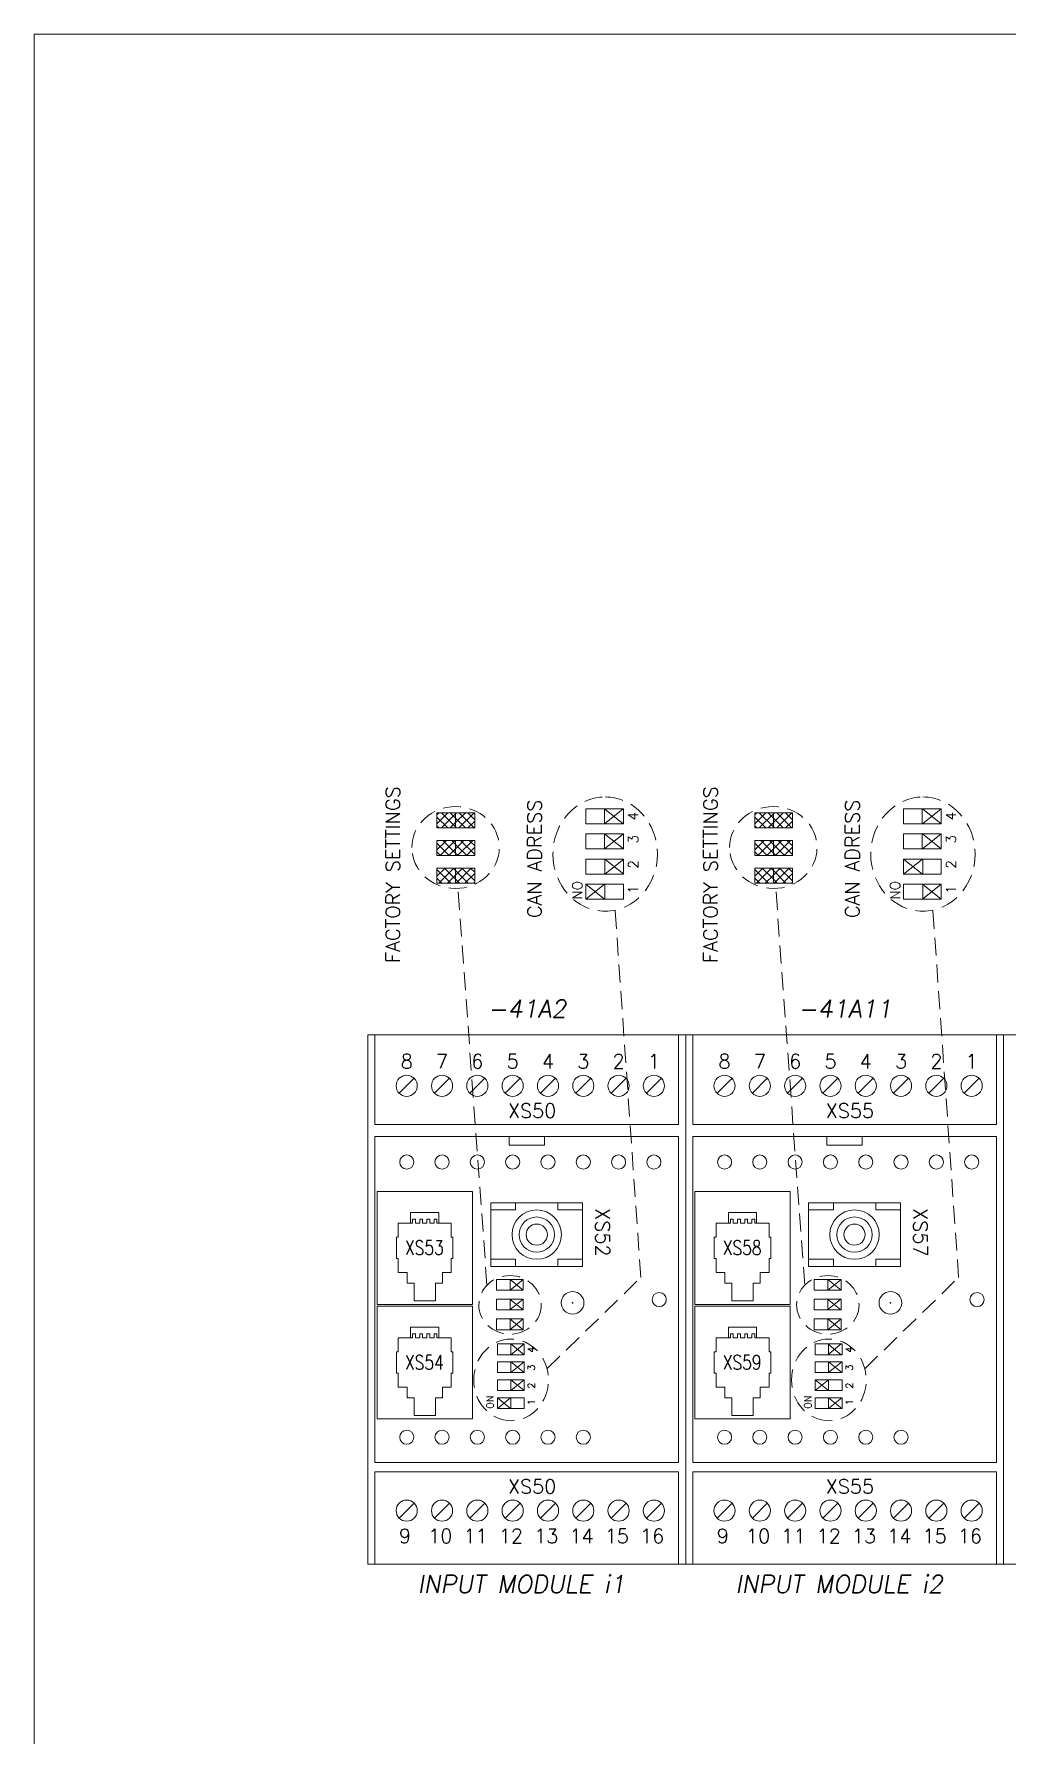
# Model space of a CAD drawing. Extents: x -2993 to 3661, y -4147 to -1441.
# Drawn here: x 1052.4 to 1190.2, y -3457 to -3216.1 of the extents above; entities that cross this region are included whole.
import ezdxf
from ezdxf.enums import TextEntityAlignment as Align

# ---------------------------------------------------------------- set-up
doc = ezdxf.new("R2010")
doc.units = 0
doc.header["$LTSCALE"] = 0.1
doc.header["$MEASUREMENT"] = 0
doc.linetypes.add('DASHED', pattern=[19.05, 12.7, -6.35])
doc.layers.get('0').update_dxf_attribs({"linetype": 'CONTINUOUS'})
doc.layers.add('DIM', color=5, linetype='CONTINUOUS')
doc.styles.get("Standard").update_dxf_attribs({"font": 'simplex.shx'})

msp = doc.modelspace()

# ---------------------------------------------------------------- linework, layer by layer
at = {"linetype": 'Continuous', "lineweight": 13}
for p, q in [((1109.45, -3326.5), (1114.79, -3326.5)), ((1109.45, -3328.63), (1109.45, -3326.5)), ((1112.09, -3328.63), (1112.09, -3326.5)), ((1114.79, -3326.5), (1114.79, -3328.63)), ((1130.53, -3325.93), (1135.86, -3325.93)), ((1130.53, -3328.06), (1130.53, -3325.93)), ((1133.16, -3328.06), (1133.16, -3325.93)), ((1135.86, -3325.93), (1135.86, -3328.06)), ((1154.45, -3326.5), (1159.79, -3326.5)), ((1154.45, -3328.63), (1154.45, -3326.5)), ((1157.09, -3328.63), (1157.09, -3326.5)), ((1159.79, -3326.5), (1159.79, -3328.63)), ((1175.53, -3325.93), (1180.86, -3325.93)), ((1175.53, -3328.06), (1175.53, -3325.93)), ((1178.16, -3328.06), (1178.16, -3325.93)), ((1180.86, -3325.93), (1180.86, -3328.06)), ((1114.79, -3328.63), (1109.45, -3328.63)), ((1135.86, -3328.06), (1130.53, -3328.06)), ((1130.53, -3329.48), (1135.86, -3329.48)), ((1130.53, -3331.62), (1130.53, -3329.48)), ((1133.16, -3331.62), (1133.16, -3329.48)), ((1135.86, -3329.48), (1135.86, -3331.62)), ((1159.79, -3328.63), (1154.45, -3328.63)), ((1180.86, -3328.06), (1175.53, -3328.06)), ((1175.53, -3329.48), (1180.86, -3329.48)), ((1175.53, -3331.62), (1175.53, -3329.48)), ((1178.16, -3331.62), (1178.16, -3329.48)), ((1180.86, -3329.48), (1180.86, -3331.62)), ((1109.45, -3330.41), (1114.79, -3330.41)), ((1109.45, -3332.54), (1109.45, -3330.41)), ((1112.09, -3332.54), (1112.09, -3330.41)), ((1114.79, -3330.41), (1114.79, -3332.54)), ((1135.86, -3331.62), (1130.53, -3331.62)), ((1154.45, -3330.41), (1159.79, -3330.41)), ((1154.45, -3332.54), (1154.45, -3330.41)), ((1157.09, -3332.54), (1157.09, -3330.41)), ((1159.79, -3330.41), (1159.79, -3332.54)), ((1180.86, -3331.62), (1175.53, -3331.62)), ((1114.79, -3332.54), (1109.45, -3332.54)), ((1109.45, -3334.32), (1114.79, -3334.32)), ((1109.45, -3336.46), (1109.45, -3334.32)), ((1112.09, -3336.46), (1112.09, -3334.32)), ((1114.79, -3334.32), (1114.79, -3336.46)), ((1135.86, -3333.04), (1130.53, -3333.04)), ((1130.53, -3333.04), (1130.53, -3335.17)), ((1133.23, -3335.17), (1133.23, -3333.04)), ((1135.86, -3335.17), (1135.86, -3333.04)), ((1159.79, -3332.54), (1154.45, -3332.54)), ((1154.45, -3334.32), (1159.79, -3334.32)), ((1154.45, -3336.46), (1154.45, -3334.32)), ((1157.09, -3336.46), (1157.09, -3334.32)), ((1159.79, -3334.32), (1159.79, -3336.46)), ((1180.86, -3333.04), (1175.53, -3333.04)), ((1175.53, -3333.04), (1175.53, -3335.17)), ((1178.23, -3335.17), (1178.23, -3333.04)), ((1180.86, -3335.17), (1180.86, -3333.04)), ((1114.79, -3336.46), (1109.45, -3336.46)), ((1130.53, -3335.17), (1135.86, -3335.17)), ((1135.86, -3336.6), (1130.53, -3336.6)), ((1130.53, -3336.6), (1130.53, -3338.73)), ((1133.23, -3338.73), (1133.23, -3336.6)), ((1135.86, -3338.73), (1135.86, -3336.6)), ((1159.79, -3336.46), (1154.45, -3336.46)), ((1175.53, -3335.17), (1180.86, -3335.17)), ((1180.86, -3336.6), (1175.53, -3336.6)), ((1175.53, -3336.6), (1175.53, -3338.73)), ((1178.23, -3338.73), (1178.23, -3336.6)), ((1180.86, -3338.73), (1180.86, -3336.6)), ((1130.53, -3338.73), (1135.86, -3338.73)), ((1175.53, -3338.73), (1180.86, -3338.73)), ((1106, -3384.06), (1106.4, -3384.06)), ((1106, -3384.65), (1106, -3384.06)), ((1106.4, -3384.06), (1106.4, -3384.65)), ((1106.4, -3384.65), (1107.01, -3384.65)), ((1107.01, -3384.06), (1107.42, -3384.06)), ((1107.01, -3384.65), (1107.01, -3384.06)), ((1107.42, -3384.06), (1107.42, -3384.65)), ((1107.42, -3384.65), (1108.03, -3384.65)), ((1108.03, -3384.65), (1108.03, -3384.06)), ((1108.03, -3384.06), (1108.44, -3384.06)), ((1108.44, -3384.06), (1108.44, -3384.65)), ((1108.44, -3384.65), (1109.04, -3384.65)), ((1109.04, -3384.06), (1109.45, -3384.06)), ((1109.04, -3384.65), (1109.04, -3384.06)), ((1109.45, -3384.06), (1109.45, -3384.65)), ((1151, -3384.06), (1151.4, -3384.06)), ((1151, -3384.65), (1151, -3384.06)), ((1151.4, -3384.06), (1151.4, -3384.65)), ((1151.4, -3384.65), (1152.01, -3384.65)), ((1152.01, -3384.06), (1152.42, -3384.06)), ((1152.01, -3384.65), (1152.01, -3384.06)), ((1152.42, -3384.06), (1152.42, -3384.65)), ((1152.42, -3384.65), (1153.03, -3384.65)), ((1153.03, -3384.65), (1153.03, -3384.06)), ((1153.03, -3384.06), (1153.44, -3384.06)), ((1153.44, -3384.06), (1153.44, -3384.65)), ((1153.44, -3384.65), (1154.04, -3384.65)), ((1154.04, -3384.06), (1154.45, -3384.06)), ((1154.04, -3384.65), (1154.04, -3384.06)), ((1154.45, -3384.06), (1154.45, -3384.65)), ((1117.87, -3394.15), (1117.87, -3392.62)), ((1117.87, -3392.62), (1121.68, -3392.62)), ((1121.68, -3394.15), (1117.87, -3394.15)), ((1119.8, -3392.62), (1119.8, -3394.15)), ((1121.68, -3392.62), (1121.68, -3394.15)), ((1162.87, -3394.15), (1162.87, -3392.62)), ((1162.87, -3392.62), (1166.68, -3392.62)), ((1166.68, -3394.15), (1162.87, -3394.15)), ((1164.8, -3392.62), (1164.8, -3394.15)), ((1166.68, -3392.62), (1166.68, -3394.15)), ((1117.87, -3396.94), (1117.87, -3395.42)), ((1117.87, -3395.42), (1121.68, -3395.42)), ((1121.68, -3396.94), (1117.87, -3396.94)), ((1119.8, -3395.42), (1119.8, -3396.94)), ((1121.68, -3395.42), (1121.68, -3396.94)), ((1162.87, -3396.94), (1162.87, -3395.42)), ((1162.87, -3395.42), (1166.68, -3395.42)), ((1166.68, -3396.94), (1162.87, -3396.94)), ((1164.8, -3395.42), (1164.8, -3396.94)), ((1166.68, -3395.42), (1166.68, -3396.94)), ((1117.87, -3399.74), (1117.87, -3398.21)), ((1117.87, -3398.21), (1121.68, -3398.21)), ((1119.8, -3398.21), (1119.8, -3399.74)), ((1121.68, -3398.21), (1121.68, -3399.74)), ((1162.87, -3399.74), (1162.87, -3398.21)), ((1162.87, -3398.21), (1166.68, -3398.21)), ((1164.8, -3398.21), (1164.8, -3399.74)), ((1166.68, -3398.21), (1166.68, -3399.74)), ((1106, -3400.9), (1106, -3400.31)), ((1106, -3400.31), (1106.4, -3400.31)), ((1106.4, -3400.31), (1106.4, -3400.9)), ((1106.4, -3400.9), (1107.01, -3400.9)), ((1107.01, -3400.31), (1107.42, -3400.31)), ((1107.01, -3400.9), (1107.01, -3400.31)), ((1107.42, -3400.31), (1107.42, -3400.9)), ((1107.42, -3400.9), (1108.03, -3400.9)), ((1108.03, -3400.9), (1108.03, -3400.31)), ((1108.03, -3400.31), (1108.44, -3400.31)), ((1108.44, -3400.31), (1108.44, -3400.9)), ((1108.44, -3400.9), (1109.04, -3400.9)), ((1109.04, -3400.9), (1109.04, -3400.31)), ((1109.04, -3400.31), (1109.45, -3400.31)), ((1109.45, -3400.31), (1109.45, -3400.9)), ((1121.68, -3399.74), (1117.87, -3399.74)), ((1118, -3401.77), (1118, -3403.29)), ((1121.81, -3401.77), (1118, -3401.77)), ((1119.9, -3401.77), (1119.9, -3403.29)), ((1121.81, -3403.29), (1121.81, -3401.77)), ((1151, -3400.9), (1151, -3400.31)), ((1151, -3400.31), (1151.4, -3400.31)), ((1151.4, -3400.31), (1151.4, -3400.9)), ((1151.4, -3400.9), (1152.01, -3400.9)), ((1152.01, -3400.31), (1152.42, -3400.31)), ((1152.01, -3400.9), (1152.01, -3400.31)), ((1152.42, -3400.31), (1152.42, -3400.9)), ((1152.42, -3400.9), (1153.03, -3400.9)), ((1153.03, -3400.9), (1153.03, -3400.31)), ((1153.03, -3400.31), (1153.44, -3400.31)), ((1153.44, -3400.31), (1153.44, -3400.9)), ((1153.44, -3400.9), (1154.04, -3400.9)), ((1154.04, -3400.9), (1154.04, -3400.31)), ((1154.04, -3400.31), (1154.45, -3400.31)), ((1154.45, -3400.31), (1154.45, -3400.9)), ((1166.68, -3399.74), (1162.87, -3399.74)), ((1163, -3401.77), (1163, -3403.29)), ((1166.81, -3401.77), (1163, -3401.77)), ((1164.9, -3401.77), (1164.9, -3403.29)), ((1166.81, -3403.29), (1166.81, -3401.77)), ((1118, -3403.29), (1121.81, -3403.29)), ((1163, -3403.29), (1166.81, -3403.29)), ((1121.81, -3404.31), (1118, -3404.31)), ((1118, -3404.31), (1118, -3405.83)), ((1118, -3405.83), (1121.81, -3405.83)), ((1119.9, -3404.31), (1119.9, -3405.83)), ((1121.81, -3405.83), (1121.81, -3404.31)), ((1166.81, -3404.31), (1163, -3404.31)), ((1163, -3404.31), (1163, -3405.83)), ((1163, -3405.83), (1166.81, -3405.83)), ((1164.9, -3404.31), (1164.9, -3405.83)), ((1166.81, -3405.83), (1166.81, -3404.31)), ((1118, -3408.37), (1118, -3406.85)), ((1118, -3406.85), (1121.81, -3406.85)), ((1121.81, -3408.37), (1118, -3408.37)), ((1119.9, -3406.85), (1119.9, -3408.37)), ((1121.81, -3406.85), (1121.81, -3408.37)), ((1163, -3408.37), (1163, -3406.85)), ((1163, -3406.85), (1166.81, -3406.85)), ((1166.81, -3408.37), (1163, -3408.37)), ((1164.9, -3406.85), (1164.9, -3408.37)), ((1166.81, -3406.85), (1166.81, -3408.37)), ((1118, -3409.39), (1121.81, -3409.39)), ((1118, -3410.91), (1118, -3409.39)), ((1121.81, -3410.91), (1118, -3410.91)), ((1119.9, -3409.39), (1119.9, -3410.91)), ((1121.81, -3409.39), (1121.81, -3410.91)), ((1163, -3409.39), (1166.81, -3409.39)), ((1163, -3410.91), (1163, -3409.39)), ((1166.81, -3410.91), (1163, -3410.91)), ((1164.9, -3409.39), (1164.9, -3410.91)), ((1166.81, -3409.39), (1166.81, -3410.91))]:
    msp.add_line(p, q, dxfattribs=at)
at = {"lineweight": 13}
for p, q in [((1109.45, -3326.8), (1109.76, -3326.5)), ((1109.45, -3328.04), (1111, -3326.5)), ((1111, -3328.63), (1109.45, -3327.09)), ((1112.09, -3328.48), (1110.1, -3326.5)), ((1110.1, -3328.63), (1112.09, -3326.65)), ((1112.09, -3327.25), (1111.34, -3326.5)), ((1112.09, -3326.65), (1112.23, -3326.5)), ((1112.09, -3327.88), (1113.47, -3326.5)), ((1112.57, -3328.63), (1114.71, -3326.5)), ((1114.71, -3328.63), (1112.58, -3326.5)), ((1114.79, -3327.47), (1113.81, -3326.5)), ((1154.45, -3326.8), (1154.76, -3326.5)), ((1154.45, -3328.04), (1156, -3326.5)), ((1156, -3328.63), (1154.45, -3327.09)), ((1157.09, -3328.48), (1155.1, -3326.5)), ((1155.1, -3328.63), (1157.09, -3326.65)), ((1157.09, -3327.25), (1156.34, -3326.5)), ((1157.09, -3326.65), (1157.23, -3326.5)), ((1157.09, -3327.88), (1158.47, -3326.5)), ((1157.57, -3328.63), (1159.71, -3326.5)), ((1159.71, -3328.63), (1157.58, -3326.5)), ((1159.79, -3327.47), (1158.81, -3326.5)), ((1109.76, -3328.63), (1109.45, -3328.33)), ((1111.34, -3328.63), (1112.09, -3327.88)), ((1113.47, -3328.63), (1112.09, -3327.25)), ((1112.23, -3328.63), (1112.09, -3328.48)), ((1113.81, -3328.63), (1114.79, -3327.66)), ((1154.76, -3328.63), (1154.45, -3328.33)), ((1156.34, -3328.63), (1157.09, -3327.88)), ((1158.47, -3328.63), (1157.09, -3327.25)), ((1157.23, -3328.63), (1157.09, -3328.48)), ((1158.81, -3328.63), (1159.79, -3327.66)), ((1109.45, -3330.52), (1109.56, -3330.41)), ((1109.45, -3331.75), (1110.8, -3330.41)), ((1111.2, -3332.54), (1109.45, -3330.8)), ((1109.9, -3332.54), (1112.03, -3330.41)), ((1112.09, -3332.2), (1110.3, -3330.41)), ((1111.14, -3332.54), (1112.09, -3331.6)), ((1112.09, -3330.96), (1111.54, -3330.41)), ((1112.09, -3331.6), (1113.27, -3330.41)), ((1113.67, -3332.54), (1112.09, -3330.96)), ((1112.38, -3332.54), (1114.51, -3330.41)), ((1114.79, -3332.42), (1112.78, -3330.41)), ((1113.61, -3332.54), (1114.79, -3331.37)), ((1114.79, -3331.18), (1114.01, -3330.41)), ((1154.45, -3330.52), (1154.56, -3330.41)), ((1154.45, -3331.75), (1155.8, -3330.41)), ((1156.2, -3332.54), (1154.45, -3330.8)), ((1154.9, -3332.54), (1157.03, -3330.41)), ((1157.09, -3332.2), (1155.3, -3330.41)), ((1156.14, -3332.54), (1157.09, -3331.6)), ((1157.09, -3330.96), (1156.54, -3330.41)), ((1157.09, -3331.6), (1158.27, -3330.41)), ((1158.67, -3332.54), (1157.09, -3330.96)), ((1157.38, -3332.54), (1159.51, -3330.41)), ((1159.79, -3332.42), (1157.78, -3330.41)), ((1158.61, -3332.54), (1159.79, -3331.37)), ((1159.79, -3331.18), (1159.01, -3330.41)), ((1109.96, -3332.54), (1109.45, -3332.04)), ((1109.45, -3335.47), (1110.6, -3334.32)), ((1109.7, -3336.46), (1111.83, -3334.32)), ((1112.09, -3335.91), (1110.5, -3334.32)), ((1112.09, -3334.67), (1111.74, -3334.32)), ((1112.43, -3332.54), (1112.09, -3332.2)), ((1112.09, -3335.31), (1113.07, -3334.32)), ((1112.18, -3336.46), (1114.31, -3334.32)), ((1114.79, -3336.13), (1112.97, -3334.32)), ((1114.79, -3334.9), (1114.21, -3334.32)), ((1154.96, -3332.54), (1154.45, -3332.04)), ((1154.45, -3335.47), (1155.6, -3334.32)), ((1154.7, -3336.46), (1156.83, -3334.32)), ((1157.09, -3335.91), (1155.5, -3334.32)), ((1157.09, -3334.67), (1156.74, -3334.32)), ((1157.43, -3332.54), (1157.09, -3332.2)), ((1157.09, -3335.31), (1158.07, -3334.32)), ((1157.18, -3336.46), (1159.31, -3334.32)), ((1159.79, -3336.13), (1157.97, -3334.32)), ((1159.79, -3334.9), (1159.21, -3334.32)), ((1111.4, -3336.46), (1109.45, -3334.51)), ((1110.16, -3336.46), (1109.45, -3335.75)), ((1110.94, -3336.46), (1112.09, -3335.31)), ((1113.87, -3336.46), (1112.09, -3334.67)), ((1112.63, -3336.46), (1112.09, -3335.91)), ((1113.41, -3336.46), (1114.79, -3335.08)), ((1114.65, -3336.46), (1114.79, -3336.32)), ((1156.4, -3336.46), (1154.45, -3334.51)), ((1155.16, -3336.46), (1154.45, -3335.75)), ((1155.94, -3336.46), (1157.09, -3335.31)), ((1158.87, -3336.46), (1157.09, -3334.67)), ((1157.63, -3336.46), (1157.09, -3335.91)), ((1158.41, -3336.46), (1159.79, -3335.08)), ((1159.65, -3336.46), (1159.79, -3336.32)), ((1144.67, -3357.98), (1099.67, -3357.98)), ((1144.67, -3357.98), (1099.67, -3357.98)), ((1099.67, -3357.98), (1099.67, -3432.98)), ((1099.67, -3357.98), (1099.67, -3432.98)), ((1099.67, -3357.98), (1099.67, -3432.98)), ((1099.67, -3357.98), (1099.67, -3432.98)), ((1099.67, -3357.98), (1099.67, -3432.98)), ((1099.67, -3357.98), (1099.67, -3432.98)), ((1099.67, -3357.98), (1099.67, -3432.98)), ((1100.67, -3370.68), (1100.67, -3357.98)), ((1143.67, -3370.68), (1143.67, -3357.98)), ((1144.67, -3357.98), (1144.67, -3432.98)), ((1144.67, -3357.98), (1144.67, -3432.98)), ((1144.67, -3357.98), (1144.67, -3432.98)), ((1144.67, -3357.98), (1144.67, -3432.98)), ((1144.67, -3357.98), (1144.67, -3432.98)), ((1144.67, -3357.98), (1144.67, -3432.98)), ((1144.67, -3357.98), (1144.67, -3432.98)), ((1144.67, -3357.98), (1144.67, -3432.98)), ((1189.67, -3357.98), (1144.67, -3357.98)), ((1189.67, -3357.98), (1144.67, -3357.98)), ((1144.67, -3357.98), (1144.67, -3432.98)), ((1144.67, -3357.98), (1144.67, -3432.98)), ((1144.67, -3357.98), (1144.67, -3432.98)), ((1144.67, -3357.98), (1144.67, -3432.98)), ((1144.67, -3357.98), (1144.67, -3432.98)), ((1144.67, -3357.98), (1144.67, -3432.98)), ((1144.67, -3357.98), (1144.67, -3432.98)), ((1145.67, -3370.68), (1145.67, -3357.98)), ((1188.67, -3370.68), (1188.67, -3357.98)), ((1189.67, -3357.98), (1189.67, -3432.98)), ((1189.67, -3357.98), (1189.67, -3432.98)), ((1189.67, -3357.98), (1189.67, -3432.98)), ((1189.67, -3357.98), (1189.67, -3432.98)), ((1189.67, -3357.98), (1189.67, -3432.98)), ((1189.67, -3357.98), (1189.67, -3432.98)), ((1189.67, -3357.98), (1189.67, -3432.98)), ((1189.67, -3357.98), (1189.67, -3432.98)), ((1234.67, -3357.98), (1189.67, -3357.98)), ((1234.67, -3357.98), (1189.67, -3357.98)), ((1189.67, -3357.98), (1189.67, -3432.98)), ((1189.67, -3357.98), (1189.67, -3432.98)), ((1189.67, -3357.98), (1189.67, -3432.98)), ((1189.67, -3357.98), (1189.67, -3432.98)), ((1189.67, -3357.98), (1189.67, -3432.98)), ((1189.67, -3357.98), (1189.67, -3432.98)), ((1189.67, -3357.98), (1189.67, -3432.98)), ((1106.23, -3364.12), (1104.11, -3366.24)), ((1111.23, -3364.12), (1109.11, -3366.24)), ((1116.23, -3364.12), (1114.11, -3366.24)), ((1121.23, -3364.12), (1119.11, -3366.24)), ((1126.23, -3364.12), (1124.11, -3366.24)), ((1131.23, -3364.12), (1129.11, -3366.24)), ((1136.23, -3364.12), (1134.11, -3366.24)), ((1141.23, -3364.12), (1139.11, -3366.24)), ((1151.23, -3364.12), (1149.11, -3366.24)), ((1156.23, -3364.12), (1154.11, -3366.24)), ((1161.23, -3364.12), (1159.11, -3366.24)), ((1166.23, -3364.12), (1164.11, -3366.24)), ((1171.23, -3364.12), (1169.11, -3366.24)), ((1176.23, -3364.12), (1174.11, -3366.24)), ((1181.23, -3364.12), (1179.11, -3366.24)), ((1186.23, -3364.12), (1184.11, -3366.24)), ((1099.67, -3370.23), (1099.67, -3420.73)), ((1144.67, -3370.23), (1144.67, -3420.73)), ((1189.67, -3370.23), (1189.67, -3420.73)), ((1143.67, -3370.68), (1100.67, -3370.68)), ((1143.67, -3372.38), (1100.67, -3372.38)), ((1100.67, -3418.58), (1100.67, -3372.38)), ((1119.67, -3372.38), (1119.67, -3373.58)), ((1124.67, -3372.38), (1124.67, -3373.58)), ((1143.67, -3418.58), (1143.67, -3372.38)), ((1188.67, -3370.68), (1145.67, -3370.68)), ((1188.67, -3372.38), (1145.67, -3372.38)), ((1145.67, -3418.58), (1145.67, -3372.38)), ((1164.67, -3372.38), (1164.67, -3373.58)), ((1169.67, -3372.38), (1169.67, -3373.58)), ((1188.67, -3418.58), (1188.67, -3372.38)), ((1099.67, -3373.58), (1099.67, -3417.38)), ((1124.67, -3373.58), (1119.67, -3373.58)), ((1169.67, -3373.58), (1164.67, -3373.58)), ((1100.97, -3380.15), (1114.47, -3380.15)), ((1100.97, -3380.15), (1100.97, -3396.15)), ((1114.47, -3380.15), (1114.47, -3396.15)), ((1130.08, -3381.77), (1117.08, -3381.77)), ((1117.08, -3381.77), (1117.08, -3390.77)), ((1120.58, -3382.77), (1120.58, -3381.77)), ((1126.58, -3382.77), (1126.58, -3381.77)), ((1130.08, -3381.77), (1130.08, -3390.77)), ((1145.97, -3380.15), (1159.47, -3380.15)), ((1145.97, -3380.15), (1145.97, -3396.15)), ((1159.47, -3380.15), (1159.47, -3396.15)), ((1175.08, -3381.77), (1162.08, -3381.77)), ((1162.08, -3381.77), (1162.08, -3390.77)), ((1165.58, -3382.77), (1165.58, -3381.77)), ((1171.58, -3382.77), (1171.58, -3381.77)), ((1175.08, -3381.77), (1175.08, -3390.77)), ((1103.97, -3384.65), (1105.72, -3384.65)), ((1103.97, -3384.65), (1103.97, -3386.65)), ((1105.72, -3383.15), (1109.72, -3383.15)), ((1105.72, -3383.15), (1105.72, -3384.65)), ((1106, -3384.65), (1105.72, -3384.65)), ((1109.45, -3384.65), (1109.72, -3384.65)), ((1109.72, -3383.15), (1109.72, -3384.65)), ((1109.72, -3384.65), (1111.47, -3384.65)), ((1111.47, -3384.65), (1111.47, -3386.65)), ((1120.58, -3382.77), (1117.08, -3382.77)), ((1130.08, -3382.77), (1126.58, -3382.77)), ((1148.97, -3384.65), (1150.72, -3384.65)), ((1148.97, -3384.65), (1148.97, -3386.65)), ((1150.72, -3383.15), (1154.72, -3383.15)), ((1150.72, -3383.15), (1150.72, -3384.65)), ((1151, -3384.65), (1150.72, -3384.65)), ((1154.45, -3384.65), (1154.72, -3384.65)), ((1154.72, -3383.15), (1154.72, -3384.65)), ((1154.72, -3384.65), (1156.47, -3384.65)), ((1156.47, -3384.65), (1156.47, -3386.65)), ((1165.58, -3382.77), (1162.08, -3382.77)), ((1175.08, -3382.77), (1171.58, -3382.77)), ((1103.72, -3386.65), (1103.97, -3386.65)), ((1103.72, -3386.65), (1103.72, -3389.65)), ((1111.47, -3386.65), (1111.72, -3386.65)), ((1111.72, -3386.65), (1111.72, -3389.65)), ((1148.72, -3386.65), (1148.97, -3386.65)), ((1148.72, -3386.65), (1148.72, -3389.65)), ((1156.47, -3386.65), (1156.72, -3386.65)), ((1156.72, -3386.65), (1156.72, -3389.65)), ((1103.72, -3389.65), (1103.97, -3389.65)), ((1103.97, -3389.65), (1103.97, -3391.65)), ((1111.47, -3389.65), (1111.72, -3389.65)), ((1111.47, -3389.65), (1111.47, -3391.65)), ((1148.72, -3389.65), (1148.97, -3389.65)), ((1148.97, -3389.65), (1148.97, -3391.65)), ((1156.47, -3389.65), (1156.72, -3389.65)), ((1156.47, -3389.65), (1156.47, -3391.65)), ((1103.97, -3391.65), (1105.22, -3391.65)), ((1105.22, -3391.65), (1105.22, -3393.15)), ((1110.22, -3391.65), (1110.22, -3393.15)), ((1110.22, -3391.65), (1111.47, -3391.65)), ((1120.58, -3389.77), (1117.08, -3389.77)), ((1130.08, -3390.77), (1117.08, -3390.77)), ((1120.58, -3390.77), (1120.58, -3389.77)), ((1130.08, -3389.77), (1126.58, -3389.77)), ((1126.58, -3390.77), (1126.58, -3389.77)), ((1148.97, -3391.65), (1150.22, -3391.65)), ((1150.22, -3391.65), (1150.22, -3393.15)), ((1155.22, -3391.65), (1155.22, -3393.15)), ((1155.22, -3391.65), (1156.47, -3391.65)), ((1165.58, -3389.77), (1162.08, -3389.77)), ((1175.08, -3390.77), (1162.08, -3390.77)), ((1165.58, -3390.77), (1165.58, -3389.77)), ((1175.08, -3389.77), (1171.58, -3389.77)), ((1171.58, -3390.77), (1171.58, -3389.77)), ((1105.22, -3393.15), (1106.22, -3393.15)), ((1106.22, -3393.15), (1106.22, -3395.65)), ((1109.22, -3393.15), (1109.22, -3395.65)), ((1109.22, -3393.15), (1110.22, -3393.15)), ((1150.22, -3393.15), (1151.22, -3393.15)), ((1151.22, -3393.15), (1151.22, -3395.65)), ((1154.22, -3393.15), (1154.22, -3395.65)), ((1154.22, -3393.15), (1155.22, -3393.15)), ((1100.97, -3396.15), (1114.47, -3396.15)), ((1100.97, -3396.4), (1100.97, -3412.4)), ((1100.97, -3396.4), (1114.47, -3396.4)), ((1106.22, -3395.65), (1109.22, -3395.65)), ((1114.47, -3396.4), (1114.47, -3412.4)), ((1145.97, -3396.15), (1159.47, -3396.15)), ((1145.97, -3396.4), (1145.97, -3412.4)), ((1145.97, -3396.4), (1159.47, -3396.4)), ((1151.22, -3395.65), (1154.22, -3395.65)), ((1159.47, -3396.4), (1159.47, -3412.4)), ((1105.72, -3399.4), (1109.72, -3399.4)), ((1105.72, -3399.4), (1105.72, -3400.9)), ((1109.72, -3399.4), (1109.72, -3400.9)), ((1150.72, -3399.4), (1154.72, -3399.4)), ((1150.72, -3399.4), (1150.72, -3400.9)), ((1154.72, -3399.4), (1154.72, -3400.9)), ((1103.97, -3400.9), (1103.97, -3402.9)), ((1103.97, -3400.9), (1105.72, -3400.9)), ((1106, -3400.9), (1105.72, -3400.9)), ((1109.45, -3400.9), (1109.72, -3400.9)), ((1109.72, -3400.9), (1111.47, -3400.9)), ((1111.47, -3400.9), (1111.47, -3402.9)), ((1148.97, -3400.9), (1148.97, -3402.9)), ((1148.97, -3400.9), (1150.72, -3400.9)), ((1151, -3400.9), (1150.72, -3400.9)), ((1154.45, -3400.9), (1154.72, -3400.9)), ((1154.72, -3400.9), (1156.47, -3400.9)), ((1156.47, -3400.9), (1156.47, -3402.9)), ((1103.72, -3402.9), (1103.72, -3405.9)), ((1103.72, -3402.9), (1103.97, -3402.9)), ((1111.47, -3402.9), (1111.72, -3402.9)), ((1111.72, -3402.9), (1111.72, -3405.9)), ((1148.72, -3402.9), (1148.72, -3405.9)), ((1148.72, -3402.9), (1148.97, -3402.9)), ((1156.47, -3402.9), (1156.72, -3402.9)), ((1156.72, -3402.9), (1156.72, -3405.9)), ((1103.72, -3405.9), (1103.97, -3405.9)), ((1103.97, -3405.9), (1103.97, -3407.9)), ((1111.47, -3405.9), (1111.47, -3407.9)), ((1111.47, -3405.9), (1111.72, -3405.9)), ((1148.72, -3405.9), (1148.97, -3405.9)), ((1148.97, -3405.9), (1148.97, -3407.9)), ((1156.47, -3405.9), (1156.47, -3407.9)), ((1156.47, -3405.9), (1156.72, -3405.9)), ((1103.97, -3407.9), (1105.22, -3407.9)), ((1105.22, -3407.9), (1105.22, -3409.4)), ((1110.22, -3407.9), (1110.22, -3409.4)), ((1110.22, -3407.9), (1111.47, -3407.9)), ((1148.97, -3407.9), (1150.22, -3407.9)), ((1150.22, -3407.9), (1150.22, -3409.4)), ((1155.22, -3407.9), (1155.22, -3409.4)), ((1155.22, -3407.9), (1156.47, -3407.9)), ((1105.22, -3409.4), (1106.22, -3409.4)), ((1106.22, -3409.4), (1106.22, -3411.9)), ((1109.22, -3409.4), (1109.22, -3411.9)), ((1109.22, -3409.4), (1110.22, -3409.4)), ((1150.22, -3409.4), (1151.22, -3409.4)), ((1151.22, -3409.4), (1151.22, -3411.9)), ((1154.22, -3409.4), (1154.22, -3411.9)), ((1154.22, -3409.4), (1155.22, -3409.4)), ((1100.97, -3412.4), (1114.47, -3412.4)), ((1106.22, -3411.9), (1109.22, -3411.9)), ((1145.97, -3412.4), (1159.47, -3412.4)), ((1151.22, -3411.9), (1154.22, -3411.9)), ((1143.67, -3418.58), (1100.67, -3418.58)), ((1188.67, -3418.58), (1145.67, -3418.58)), ((1143.67, -3419.88), (1100.67, -3419.88)), ((1100.67, -3419.88), (1100.67, -3432.98)), ((1143.67, -3419.88), (1143.67, -3432.98)), ((1188.67, -3419.88), (1145.67, -3419.88)), ((1145.67, -3419.88), (1145.67, -3432.98)), ((1188.67, -3419.88), (1188.67, -3432.98)), ((1106.23, -3424.32), (1104.11, -3426.44)), ((1111.23, -3424.32), (1109.11, -3426.44)), ((1116.23, -3424.32), (1114.11, -3426.44)), ((1121.23, -3424.32), (1119.11, -3426.44)), ((1126.23, -3424.32), (1124.11, -3426.44)), ((1131.23, -3424.32), (1129.11, -3426.44)), ((1136.23, -3424.32), (1134.11, -3426.44)), ((1141.23, -3424.32), (1139.11, -3426.44)), ((1151.23, -3424.32), (1149.11, -3426.44)), ((1156.23, -3424.32), (1154.11, -3426.44)), ((1161.23, -3424.32), (1159.11, -3426.44)), ((1166.23, -3424.32), (1164.11, -3426.44)), ((1171.23, -3424.32), (1169.11, -3426.44)), ((1176.23, -3424.32), (1174.11, -3426.44)), ((1181.23, -3424.32), (1179.11, -3426.44)), ((1186.23, -3424.32), (1184.11, -3426.44)), ((1144.67, -3432.98), (1099.67, -3432.98)), ((1144.67, -3432.98), (1143.67, -3432.98)), ((1189.67, -3432.98), (1144.67, -3432.98)), ((1189.67, -3432.98), (1188.67, -3432.98)), ((1234.67, -3432.98), (1189.67, -3432.98))]:
    msp.add_line(p, q, dxfattribs=at)
at = {"color": 7, "lineweight": 13}
for p, q in [((1135.83, -3325.93), (1133.16, -3328.06)), ((1133.16, -3325.93), (1135.83, -3328.06)), ((1180.86, -3325.93), (1178.19, -3328.06)), ((1178.19, -3325.93), (1180.86, -3328.06)), ((1135.86, -3329.48), (1133.19, -3331.62)), ((1133.19, -3329.48), (1135.86, -3331.62)), ((1180.86, -3329.48), (1178.19, -3331.62)), ((1178.19, -3329.48), (1180.86, -3331.62)), ((1135.89, -3333.04), (1133.23, -3335.17)), ((1133.23, -3333.04), (1135.89, -3335.17)), ((1178.19, -3333.04), (1175.53, -3335.17)), ((1175.53, -3333.04), (1178.19, -3335.17)), ((1133.19, -3336.6), (1130.53, -3338.73)), ((1130.53, -3338.73), (1130.53, -3336.6)), ((1130.53, -3336.6), (1133.19, -3338.73)), ((1180.86, -3336.6), (1178.19, -3338.73)), ((1178.19, -3336.6), (1180.86, -3338.73)), ((1119.8, -3392.62), (1121.68, -3394.15)), ((1121.68, -3392.62), (1119.8, -3394.15)), ((1121.68, -3394.15), (1121.68, -3392.62)), ((1164.8, -3392.62), (1166.68, -3394.15)), ((1166.68, -3392.62), (1164.8, -3394.15)), ((1119.77, -3395.42), (1121.65, -3396.94)), ((1121.65, -3395.42), (1119.77, -3396.94)), ((1164.77, -3395.42), (1166.65, -3396.94)), ((1166.65, -3395.42), (1164.77, -3396.94)), ((1119.77, -3398.21), (1121.65, -3399.74)), ((1121.65, -3398.21), (1119.77, -3399.74)), ((1164.8, -3398.21), (1166.68, -3399.74)), ((1166.68, -3398.21), (1164.8, -3399.74)), ((1119.9, -3401.77), (1121.78, -3403.29)), ((1121.78, -3401.77), (1119.9, -3403.29)), ((1164.8, -3401.77), (1166.68, -3403.29)), ((1166.68, -3401.77), (1164.8, -3403.29)), ((1119.9, -3404.31), (1121.78, -3405.83)), ((1121.78, -3404.31), (1119.9, -3405.83)), ((1164.9, -3404.31), (1166.78, -3405.83)), ((1166.78, -3404.31), (1164.9, -3405.83)), ((1119.9, -3406.85), (1121.78, -3408.37)), ((1121.78, -3406.85), (1119.9, -3408.37)), ((1163, -3406.85), (1164.88, -3408.37)), ((1164.88, -3406.85), (1163, -3408.37)), ((1118, -3409.39), (1119.88, -3410.91)), ((1119.88, -3409.39), (1118, -3410.91)), ((1164.9, -3409.39), (1166.78, -3410.91)), ((1166.78, -3409.39), (1164.9, -3410.91))]:
    msp.add_line(p, q, dxfattribs=at)
at = {"linetype": 'DASHED', "lineweight": 13, "ltscale": 2}
for p, q in [((1116.53, -3393.43), (1112.43, -3337.21)), ((1161.53, -3393.43), (1157.43, -3337.21)), ((1138.32, -3392.33), (1134.68, -3340.28)), ((1183.32, -3392.33), (1179.68, -3340.28)), ((1125.03, -3405.29), (1138.32, -3392.33)), ((1170.03, -3405.29), (1183.32, -3392.33))]:
    msp.add_line(p, q, dxfattribs=at)
at = {"lineweight": 13}
for centre, radius in [((1105.17, -3365.18), 1.5), ((1110.17, -3365.18), 1.5), ((1115.17, -3365.18), 1.5), ((1120.17, -3365.18), 1.5), ((1125.17, -3365.18), 1.5), ((1130.17, -3365.18), 1.5), ((1135.17, -3365.18), 1.5), ((1140.17, -3365.18), 1.5), ((1150.17, -3365.18), 1.5), ((1155.17, -3365.18), 1.5), ((1160.17, -3365.18), 1.5), ((1165.17, -3365.18), 1.5), ((1170.17, -3365.18), 1.5), ((1175.17, -3365.18), 1.5), ((1180.17, -3365.18), 1.5), ((1185.17, -3365.18), 1.5), ((1105.17, -3375.98), 1), ((1110.17, -3375.98), 1), ((1115.17, -3375.98), 1), ((1120.17, -3375.98), 1), ((1125.17, -3375.98), 1), ((1130.17, -3375.98), 1), ((1135.17, -3375.98), 1), ((1140.17, -3375.98), 1), ((1150.17, -3375.98), 1), ((1155.17, -3375.98), 1), ((1160.17, -3375.98), 1), ((1165.17, -3375.98), 1), ((1170.17, -3375.98), 1), ((1175.17, -3375.98), 1), ((1180.17, -3375.98), 1), ((1185.17, -3375.98), 1), ((1123.58, -3386.27), 2.5), ((1168.58, -3386.27), 2.5), ((1128.66, -3395.93), 1.6), ((1140.93, -3395.48), 1), ((1173.66, -3395.93), 1.6), ((1185.93, -3395.48), 1), ((1105.17, -3414.98), 1), ((1110.17, -3414.98), 1), ((1115.17, -3414.98), 1), ((1120.17, -3414.98), 1), ((1125.17, -3414.98), 1), ((1130.17, -3414.98), 1), ((1150.17, -3414.98), 1), ((1155.17, -3414.98), 1), ((1160.17, -3414.98), 1), ((1165.17, -3414.98), 1), ((1170.17, -3414.98), 1), ((1175.17, -3414.98), 1), ((1105.17, -3425.38), 1.5), ((1110.17, -3425.38), 1.5), ((1115.17, -3425.38), 1.5), ((1120.17, -3425.38), 1.5), ((1125.17, -3425.38), 1.5), ((1130.17, -3425.38), 1.5), ((1135.17, -3425.38), 1.5), ((1140.17, -3425.38), 1.5), ((1150.17, -3425.38), 1.5), ((1155.17, -3425.38), 1.5), ((1160.17, -3425.38), 1.5), ((1165.17, -3425.38), 1.5), ((1170.17, -3425.38), 1.5), ((1175.17, -3425.38), 1.5), ((1180.17, -3425.38), 1.5), ((1185.17, -3425.38), 1.5)]:
    msp.add_circle(centre, radius, dxfattribs=at)
at = {"linetype": 'Continuous', "lineweight": 13}
for centre, radius in [((1123.58, -3386.27), 3.5), ((1123.58, -3386.27), 1.5), ((1168.58, -3386.27), 3.5), ((1168.58, -3386.27), 1.5)]:
    msp.add_circle(centre, radius, dxfattribs=at)
at = {"lineweight": 13}
for centre, start, end in [((1128.66, -3395.93), 0, 180), ((1128.66, -3395.93), 180, 0), ((1173.66, -3395.93), 0, 180), ((1173.66, -3395.93), 180, 0)]:
    msp.add_arc(centre, 0.05, start, end, dxfattribs=at)
at = {"linetype": 'DASHED', "lineweight": 13, "ltscale": 2}
for centre, major_axis, ratio in [((1133.27, -3332.34), (0, 8.09), 0.914373), ((1178.27, -3332.34), (0, 8.09), 0.914373), ((1112.08, -3331.41), (-6.19, 0.01), 0.938062), ((1157.08, -3331.41), (-6.19, 0.01), 0.938062), ((1119.8, -3396.23), (4.42, -0.01), 0.938062), ((1164.8, -3396.23), (4.42, -0.01), 0.938062), ((1119.95, -3406.86), (0, -5.78), 0.914373), ((1164.95, -3406.86), (0, -5.78), 0.914373)]:
    msp.add_ellipse(centre, major_axis=major_axis, ratio=ratio, dxfattribs=at)
at = {"layer": 'DIM', "lineweight": 13}
msp.add_lwpolyline([(1052.39, -3216.12), (1636.21, -3216.12), (1636.21, -3719.88), (1052.39, -3719.88)], close=True, dxfattribs=at)

# ---------------------------------------------------------------- texts
at = {"lineweight": 13, "text_generation_flag": 6}
for s, p in [('FACTORY SETTINGS', (1104.19, -3347.75)), ('FACTORY SETTINGS', (1149.19, -3347.75)), ('CAN ADRESS', (1124.27, -3341.41)), ('CAN ADRESS', (1169.27, -3341.41))]:
    msp.add_text(s, height=2, rotation=270, dxfattribs=at).set_placement(p)
at = {"linetype": 'Continuous', "lineweight": 13, "text_generation_flag": 6}
for s, p in [('4', (1137.94, -3327.56)), ('4', (1182.94, -3327.56)), ('3', (1137.94, -3330.85)), ('3', (1182.94, -3330.85)), ('2', (1137.94, -3334.41)), ('2', (1182.94, -3334.41)), ('1', (1137.94, -3337.96)), ('1', (1182.94, -3337.96))]:
    msp.add_text(s, height=1.4, rotation=270, dxfattribs=at).set_placement(p)
at = {"linetype": 'Continuous', "lineweight": 13}
for s, height, rotation, p in [('ON', 1.4, 270, (1128.63, -3336.16)), ('ON', 1.4, 270, (1173.63, -3336.16)), ('4', 1, 90, (1123.33, -3403.01)), ('4', 1, 90, (1168.33, -3403.01)), ('3', 1, 90, (1123.33, -3405.55)), ('3', 1, 90, (1168.33, -3405.55)), ('2', 1, 90, (1123.33, -3408.09)), ('2', 1, 90, (1168.33, -3408.09)), ('ON', 1, 90, (1117.47, -3410.96)), ('1', 1, 90, (1123.33, -3410.44)), ('ON', 1, 90, (1162.47, -3410.96)), ('1', 1, 90, (1168.33, -3410.44))]:
    msp.add_text(s, height=height, rotation=rotation, dxfattribs=at).set_placement(p)
at = {"lineweight": 13, "oblique": 10, "text_generation_flag": 6}
for s, p in [('-41A2', (1122.22, -3355.51)), ('-41A11', (1167.22, -3355.51)), ('INPUT MODULE i1', (1121.42, -3437.05)), ('INPUT MODULE i2', (1166.42, -3437.05))]:
    msp.add_text(s, height=2.5, rotation=180, dxfattribs=at).set_placement(p, align=Align.CENTER)
at = {"lineweight": 13, "text_generation_flag": 6}
for s, p in [('8', (1105.17, -3362.71)), ('7', (1110.17, -3362.71)), ('6', (1115.17, -3362.71)), ('5', (1120.17, -3362.71)), ('4', (1125.17, -3362.71)), ('3', (1130.17, -3362.71)), ('2', (1135.17, -3362.71)), ('1', (1140.17, -3362.71)), ('8', (1150.17, -3362.71)), ('7', (1155.17, -3362.71)), ('6', (1160.17, -3362.71)), ('5', (1165.17, -3362.71)), ('4', (1170.17, -3362.71)), ('3', (1175.17, -3362.71)), ('2', (1180.17, -3362.71)), ('1', (1185.17, -3362.71)), ('XS50', (1122.92, -3369.71)), ('XS55', (1167.92, -3369.71)), ('XS50', (1122.92, -3422.96)), ('XS55', (1167.92, -3422.96)), ('9', (1104.92, -3429.98)), ('10', (1109.92, -3429.98)), ('11', (1114.92, -3429.98)), ('12', (1119.92, -3429.98)), ('13', (1124.92, -3429.98)), ('14', (1129.92, -3429.98)), ('15', (1134.92, -3429.98)), ('16', (1139.92, -3429.98)), ('9', (1149.92, -3429.98)), ('10', (1154.92, -3429.98)), ('11', (1159.92, -3429.98)), ('12', (1164.92, -3429.98)), ('13', (1169.92, -3429.98)), ('14', (1174.92, -3429.98)), ('15', (1179.92, -3429.98)), ('16', (1184.92, -3429.98))]:
    msp.add_text(s, height=2, rotation=180, dxfattribs=at).set_placement(p, align=Align.CENTER)
at = {"lineweight": 13}
for s, p in [('XS52', (1132.92, -3385.96)), ('XS57', (1177.92, -3385.96))]:
    msp.add_text(s, height=2, rotation=270, dxfattribs=at).set_placement(p, align=Align.MIDDLE_CENTER)
at = {"lineweight": 13, "text_generation_flag": 6, "width": 0.8}
for s, p in [('XS53', (1107.67, -3388.12)), ('XS58', (1152.67, -3388.12)), ('XS54', (1107.67, -3404.37)), ('XS59', (1152.67, -3404.37))]:
    msp.add_text(s, height=2, rotation=180, dxfattribs=at).set_placement(p, align=Align.MIDDLE_CENTER)

doc.saveas('drawing.dxf')
